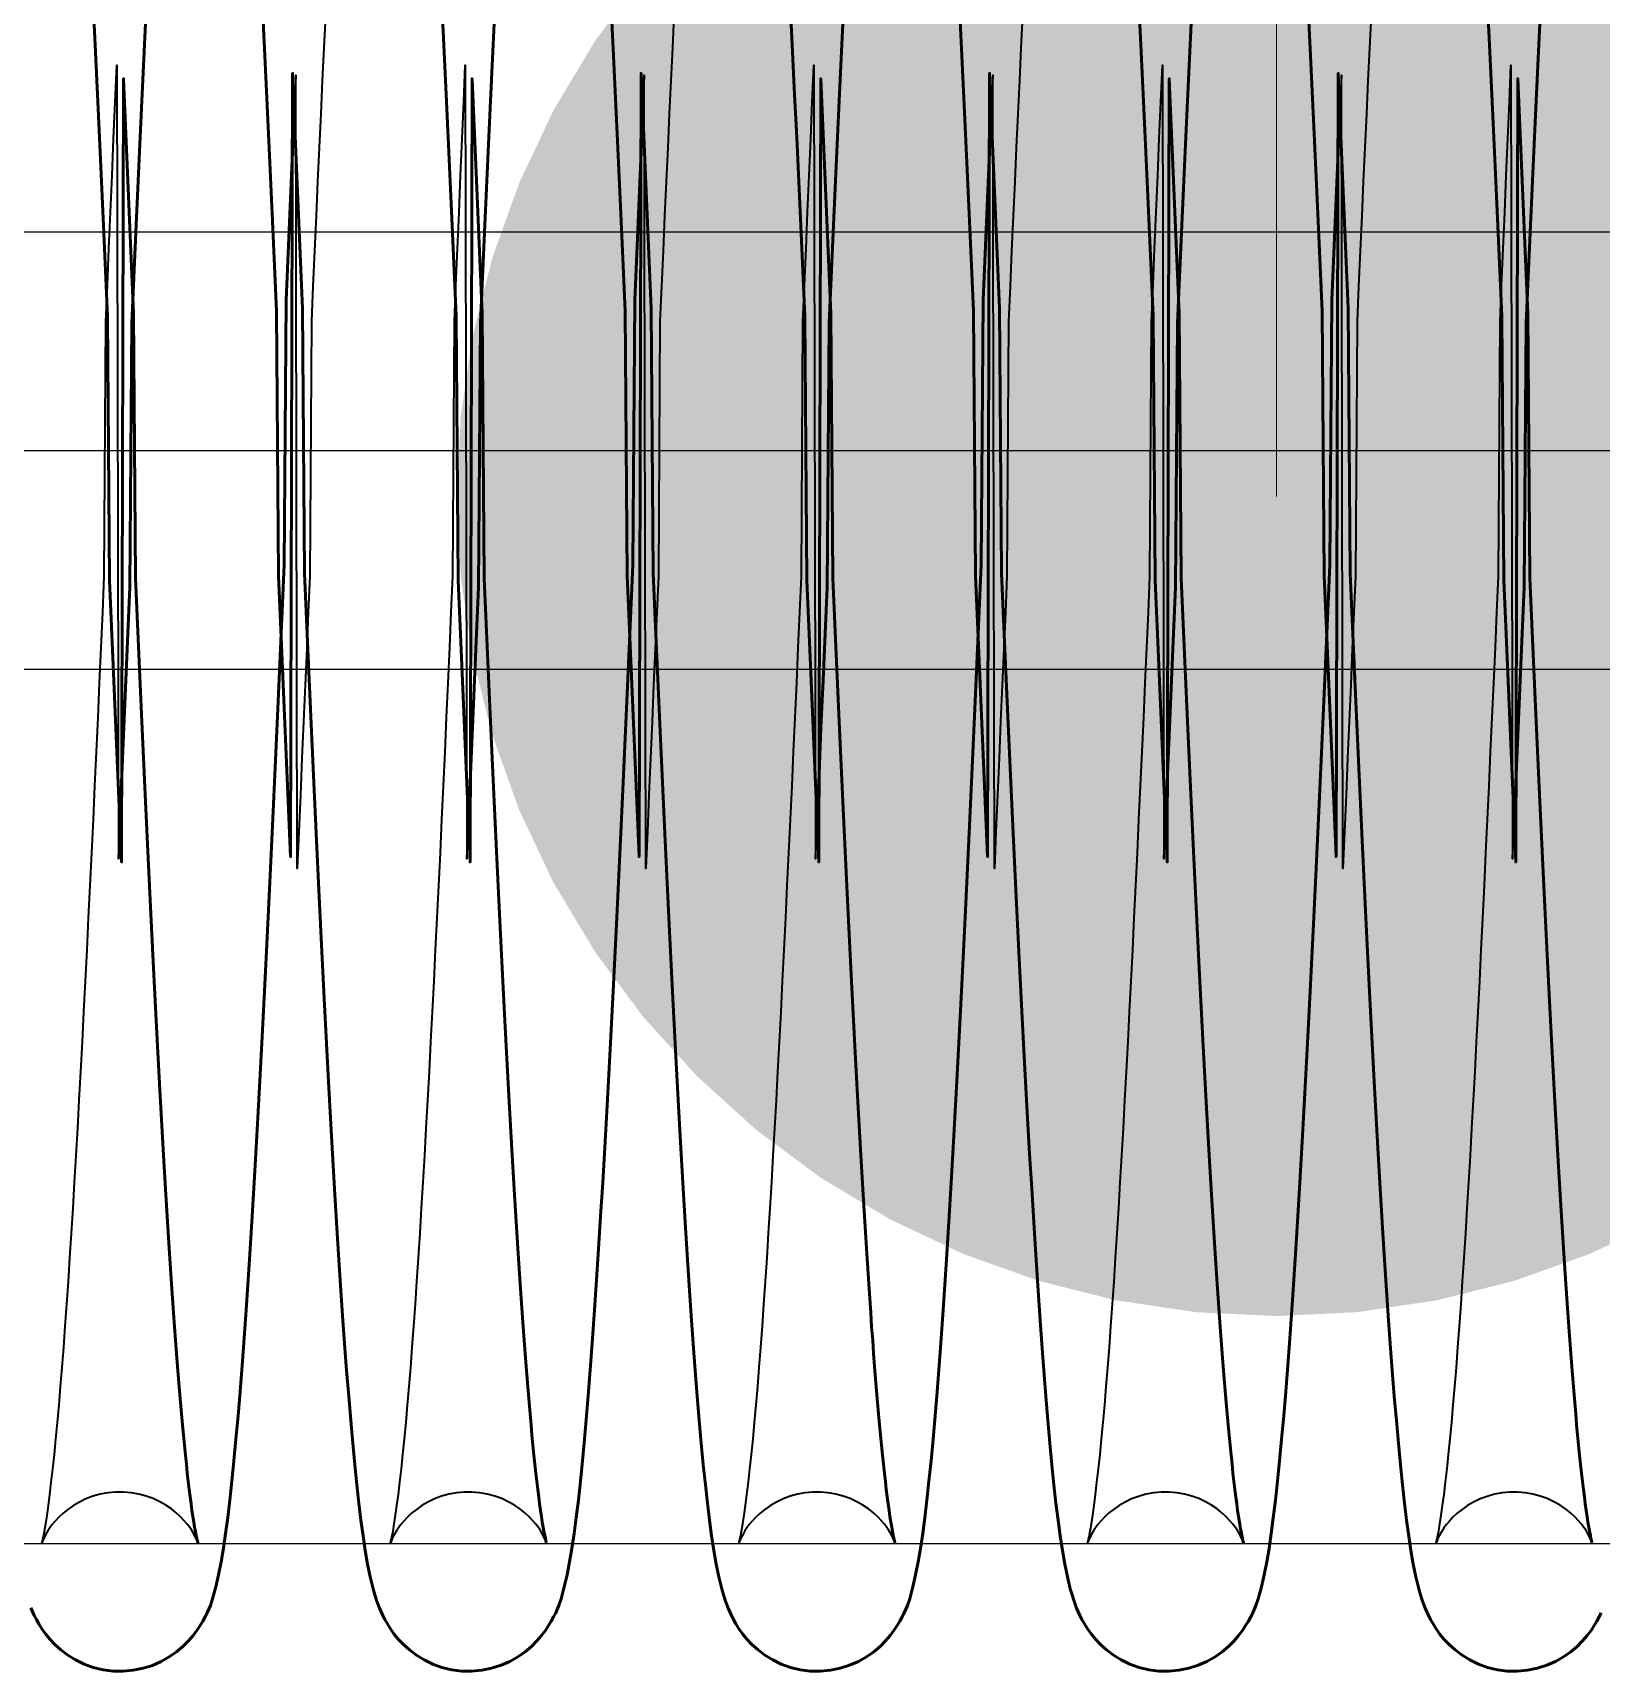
# Model space of a CAD drawing. Header units: millimetres. Extents: x 1448 to 104164, y -19509 to -89.
# Drawn here: x 52155 to 52226.7, y -3869 to -3794.1 of the extents above; entities that cross this region are included whole.
import ezdxf

# ---------------------------------------------------------------- set-up
doc = ezdxf.new("R2010")
doc.units = ezdxf.units.MM
doc.header["$LTSCALE"] = 60
doc.header["$MEASUREMENT"] = 0
doc.linetypes.add('CEN', pattern=[62, 60, -1, 0, -1])
doc.layers.get('0').update_dxf_attribs({"linetype": 'CONTINUOUS'})
doc.layers.add('cen', color=14, linetype='CONTINUOUS')
doc.layers.add('가려진 것(ISO)', color=7, linetype='CONTINUOUS', lineweight=35)
doc.layers.add('가시적인 것(ISO)', color=7, linetype='CONTINUOUS', lineweight=50)
doc.styles.add('0T-OUT', font='H2GTRE.TTF')
doc.dimstyles.new('MAIN', dxfattribs={"dimtxt": 1.5, "dimasz": 0.5, "dimexe": 1, "dimexo": 2, "dimgap": 1, "dimtad": 1, "dimdec": 0, "dimdsep": 46, "dimlunit": 6, "dimtxsty": '0T-OUT', "dimblk": 'DOT', "dimcen": 2.5, "dimdle": 2, "dimclrd": 256, "dimclre": 256, "dimclrt": 3, "dimadec": 0, "dimazin": 0, "dimtfac": 1, "dimtdec": 0, "dimtix": 1, "dimtmove": 2, "dimatfit": 3, "dimldrblk": 'DOT', "dimfxl": 1, "dimtvp": 1, "dimtolj": 1, "dimtzin": 0, "dimlwd": 0, "dimlwe": 0, "dimarcsym": 0})

# ---------------------------------------------------------------- blocks, each defined once
blk = doc.blocks.new('토션스프링 3')
at = {"layer": '가려진 것(ISO)', "flags": 128}
for points in [[(21461831.072, -50952886.197), (21461831, -50952887.677), (21461830.929, -50952889.177), (21461830.857, -50952890.697), (21461830.786, -50952892.235), (21461830.715, -50952893.791), (21461830.643, -50952895.368), (21461830.572, -50952896.964), (21461830.5, -50952898.577), (21461830.429, -50952900.205), (21461830.357, -50952911.846), (21461830.285, -50952913.499), (21461830.214, -50952915.16), (21461830.142, -50952916.829), (21461830.07, -50952918.503), (21461829.999, -50952920.18), (21461829.928, -50952921.859), (21461829.856, -50952923.544), (21461829.785, -50952925.233), (21461829.713, -50952888.925), (21461829.642, -50952890.618)], [(21461847.019, -50952886.197), (21461846.947, -50952887.677), (21461846.876, -50952889.177), (21461846.804, -50952890.697), (21461846.733, -50952892.235), (21461846.662, -50952893.791), (21461846.59, -50952895.368), (21461846.519, -50952896.964), (21461846.447, -50952898.577), (21461846.376, -50952900.205), (21461846.304, -50952911.846), (21461846.232, -50952913.499), (21461846.16, -50952915.16), (21461846.089, -50952916.829), (21461846.017, -50952918.503), (21461845.946, -50952920.18), (21461845.875, -50952921.859), (21461845.803, -50952923.544), (21461845.732, -50952925.233), (21461845.66, -50952888.925), (21461845.588, -50952890.618)], [(21461862.966, -50952886.197), (21461862.894, -50952887.677), (21461862.823, -50952889.177), (21461862.751, -50952890.697), (21461862.68, -50952892.235), (21461862.609, -50952893.791), (21461862.537, -50952895.368), (21461862.466, -50952896.964), (21461862.394, -50952898.577), (21461862.322, -50952900.205), (21461862.251, -50952911.846), (21461862.179, -50952913.499), (21461862.107, -50952915.16), (21461862.036, -50952916.829), (21461861.964, -50952918.503), (21461861.893, -50952920.18), (21461861.821, -50952921.859), (21461861.75, -50952923.543), (21461861.679, -50952925.233), (21461861.607, -50952888.925), (21461861.535, -50952890.618)], [(21461878.913, -50952886.197), (21461878.841, -50952887.677), (21461878.769, -50952889.177), (21461878.698, -50952890.697), (21461878.627, -50952892.234), (21461878.555, -50952893.791), (21461878.484, -50952895.368), (21461878.412, -50952896.964), (21461878.341, -50952898.577), (21461878.269, -50952900.205), (21461878.197, -50952911.846), (21461878.126, -50952913.499), (21461878.054, -50952915.16), (21461877.982, -50952916.829), (21461877.911, -50952918.502), (21461877.84, -50952920.18), (21461877.768, -50952921.859), (21461877.697, -50952923.543), (21461877.625, -50952925.233), (21461877.554, -50952888.925), (21461877.482, -50952890.618)], [(21461825.237, -50952956.08), (21461825.231, -50952956.062), (21461825.211, -50952956.006), (21461825.167, -50952955.903), (21461825.088, -50952955.744), (21461825.031, -50952955.64), (21461824.958, -50952955.52), (21461824.866, -50952955.383), (21461824.753, -50952955.231), (21461824.613, -50952955.064), (21461824.445, -50952954.888), (21461824.25, -50952954.707), (21461824.026, -50952954.528), (21461823.772, -50952954.356), (21461823.492, -50952954.197), (21461823.189, -50952954.057), (21461822.868, -50952953.94), (21461822.532, -50952953.85), (21461822.183, -50952953.789), (21461821.828, -50952953.758), (21461821.472, -50952953.76), (21461821.119, -50952953.793), (21461820.771, -50952953.858), (21461820.435, -50952953.95), (21461820.116, -50952954.069), (21461819.816, -50952954.212), (21461819.539, -50952954.372), (21461819.288, -50952954.546), (21461819.065, -50952954.725), (21461818.873, -50952954.905), (21461818.709, -50952955.08), (21461818.573, -50952955.245), (21461818.461, -50952955.396), (21461818.371, -50952955.531), (21461818.299, -50952955.651), (21461818.243, -50952955.752), (21461818.2, -50952955.838), (21461818.142, -50952955.965), (21461818.113, -50952956.042), (21461818.101, -50952956.076), (21461818.101, -50952956.075), (21461818.109, -50952956.044), (21461818.123, -50952955.986), (21461818.143, -50952955.904), (21461818.166, -50952955.8), (21461818.219, -50952955.537), (21461818.275, -50952955.209), (21461818.335, -50952954.82), (21461818.398, -50952954.371), (21461818.464, -50952953.865), (21461818.531, -50952953.304), (21461818.601, -50952952.691), (21461818.672, -50952952.029), (21461818.743, -50952951.319), (21461818.815, -50952950.565), (21461818.886, -50952949.768), (21461818.957, -50952948.932), (21461819.027, -50952948.053), (21461819.098, -50952947.131), (21461819.169, -50952946.166), (21461819.24, -50952945.161), (21461819.311, -50952944.116), (21461819.382, -50952943.034), (21461819.454, -50952941.915), (21461819.525, -50952940.761), (21461819.596, -50952939.573), (21461819.668, -50952938.353), (21461819.739, -50952937.102), (21461819.81, -50952935.821), (21461819.881, -50952934.507), (21461819.953, -50952933.16), (21461820.024, -50952931.784), (21461820.096, -50952930.379), (21461820.167, -50952928.947), (21461820.239, -50952927.491), (21461820.31, -50952926.011), (21461820.382, -50952924.509), (21461820.453, -50952922.988), (21461820.525, -50952921.449), (21461820.596, -50952919.894), (21461820.667, -50952918.321), (21461820.739, -50952916.728), (21461820.81, -50952915.118), (21461820.882, -50952913.492), (21461820.953, -50952911.852), (21461821.025, -50952900.201), (21461821.097, -50952898.539), (21461821.168, -50952896.87), (21461821.24, -50952895.196), (21461821.311, -50952893.517), (21461821.383, -50952891.836), (21461821.454, -50952890.155), (21461821.525, -50952888.47), (21461821.597, -50952924.781), (21461821.668, -50952923.091)], [(21461841.184, -50952956.08), (21461841.178, -50952956.062), (21461841.157, -50952956.006), (21461841.114, -50952955.903), (21461841.035, -50952955.744), (21461840.978, -50952955.64), (21461840.905, -50952955.52), (21461840.813, -50952955.383), (21461840.699, -50952955.231), (21461840.56, -50952955.064), (21461840.392, -50952954.888), (21461840.197, -50952954.707), (21461839.972, -50952954.528), (21461839.718, -50952954.356), (21461839.438, -50952954.197), (21461839.136, -50952954.057), (21461838.815, -50952953.939), (21461838.478, -50952953.85), (21461838.13, -50952953.789), (21461837.775, -50952953.758), (21461837.419, -50952953.76), (21461837.065, -50952953.793), (21461836.718, -50952953.858), (21461836.382, -50952953.95), (21461836.063, -50952954.069), (21461835.763, -50952954.212), (21461835.486, -50952954.372), (21461835.235, -50952954.546), (21461835.012, -50952954.725), (21461834.82, -50952954.905), (21461834.656, -50952955.081), (21461834.52, -50952955.245), (21461834.408, -50952955.396), (21461834.318, -50952955.531), (21461834.246, -50952955.651), (21461834.19, -50952955.752), (21461834.147, -50952955.838), (21461834.089, -50952955.965), (21461834.059, -50952956.042), (21461834.047, -50952956.076), (21461834.048, -50952956.075), (21461834.056, -50952956.044), (21461834.07, -50952955.986), (21461834.09, -50952955.904), (21461834.113, -50952955.8), (21461834.166, -50952955.537), (21461834.222, -50952955.209), (21461834.282, -50952954.819), (21461834.345, -50952954.37), (21461834.411, -50952953.864), (21461834.478, -50952953.304), (21461834.548, -50952952.691), (21461834.618, -50952952.029), (21461834.69, -50952951.319), (21461834.761, -50952950.565), (21461834.833, -50952949.768), (21461834.903, -50952948.932), (21461834.974, -50952948.053), (21461835.044, -50952947.131), (21461835.115, -50952946.167), (21461835.186, -50952945.161), (21461835.258, -50952944.117), (21461835.329, -50952943.034), (21461835.4, -50952941.915), (21461835.472, -50952940.761), (21461835.543, -50952939.573), (21461835.614, -50952938.353), (21461835.686, -50952937.102), (21461835.757, -50952935.821), (21461835.828, -50952934.507), (21461835.899, -50952933.16), (21461835.971, -50952931.784), (21461836.042, -50952930.379), (21461836.114, -50952928.947), (21461836.186, -50952927.491), (21461836.257, -50952926.011), (21461836.329, -50952924.51), (21461836.4, -50952922.988), (21461836.472, -50952921.449), (21461836.543, -50952919.894), (21461836.614, -50952918.321), (21461836.685, -50952916.728), (21461836.757, -50952915.118), (21461836.829, -50952913.492), (21461836.9, -50952911.852), (21461836.972, -50952900.201), (21461837.044, -50952898.539), (21461837.115, -50952896.87), (21461837.187, -50952895.196), (21461837.258, -50952893.517), (21461837.33, -50952891.836), (21461837.401, -50952890.155), (21461837.472, -50952888.47), (21461837.543, -50952924.781), (21461837.615, -50952923.091)], [(21461857.131, -50952956.08), (21461857.125, -50952956.062), (21461857.104, -50952956.006), (21461857.061, -50952955.903), (21461856.982, -50952955.744), (21461856.925, -50952955.64), (21461856.852, -50952955.52), (21461856.76, -50952955.383), (21461856.646, -50952955.231), (21461856.506, -50952955.064), (21461856.339, -50952954.888), (21461856.143, -50952954.707), (21461855.919, -50952954.528), (21461855.665, -50952954.356), (21461855.385, -50952954.197), (21461855.083, -50952954.057), (21461854.762, -50952953.939), (21461854.425, -50952953.85), (21461854.077, -50952953.789), (21461853.722, -50952953.758), (21461853.365, -50952953.76), (21461853.012, -50952953.793), (21461852.665, -50952953.858), (21461852.329, -50952953.95), (21461852.009, -50952954.069), (21461851.71, -50952954.212), (21461851.433, -50952954.372), (21461851.182, -50952954.546), (21461850.959, -50952954.725), (21461850.767, -50952954.905), (21461850.603, -50952955.081), (21461850.466, -50952955.245), (21461850.355, -50952955.396), (21461850.265, -50952955.531), (21461850.193, -50952955.651), (21461850.137, -50952955.752), (21461850.094, -50952955.838), (21461850.036, -50952955.965), (21461850.006, -50952956.042), (21461849.994, -50952956.076), (21461849.994, -50952956.075), (21461850.003, -50952956.044), (21461850.017, -50952955.986), (21461850.037, -50952955.904), (21461850.06, -50952955.8), (21461850.112, -50952955.537), (21461850.169, -50952955.209), (21461850.229, -50952954.819), (21461850.292, -50952954.37), (21461850.358, -50952953.864), (21461850.425, -50952953.304), (21461850.495, -50952952.691), (21461850.565, -50952952.029), (21461850.637, -50952951.32), (21461850.708, -50952950.565), (21461850.78, -50952949.769), (21461850.85, -50952948.932), (21461850.921, -50952948.053), (21461850.991, -50952947.131), (21461851.062, -50952946.167), (21461851.133, -50952945.162), (21461851.205, -50952944.117), (21461851.276, -50952943.034), (21461851.347, -50952941.915), (21461851.419, -50952940.761), (21461851.49, -50952939.573), (21461851.561, -50952938.353), (21461851.633, -50952937.102), (21461851.704, -50952935.821), (21461851.775, -50952934.507), (21461851.846, -50952933.161), (21461851.918, -50952931.784), (21461851.989, -50952930.379), (21461852.061, -50952928.948), (21461852.132, -50952927.491), (21461852.204, -50952926.011), (21461852.276, -50952924.51), (21461852.347, -50952922.988), (21461852.419, -50952921.449), (21461852.49, -50952919.894), (21461852.561, -50952918.321), (21461852.632, -50952916.728), (21461852.704, -50952915.118), (21461852.775, -50952913.492), (21461852.847, -50952911.852), (21461852.919, -50952900.201), (21461852.99, -50952898.54), (21461853.062, -50952896.871), (21461853.134, -50952895.196), (21461853.205, -50952893.517), (21461853.276, -50952891.836), (21461853.348, -50952890.154), (21461853.419, -50952888.47), (21461853.49, -50952924.781), (21461853.562, -50952923.091)], [(21461873.077, -50952956.08), (21461873.072, -50952956.062), (21461873.051, -50952956.006), (21461873.007, -50952955.903), (21461872.929, -50952955.744), (21461872.872, -50952955.64), (21461872.799, -50952955.52), (21461872.707, -50952955.383), (21461872.593, -50952955.231), (21461872.453, -50952955.064), (21461872.286, -50952954.888), (21461872.09, -50952954.707), (21461871.866, -50952954.528), (21461871.612, -50952954.356), (21461871.332, -50952954.197), (21461871.03, -50952954.057), (21461870.709, -50952953.939), (21461870.372, -50952953.85), (21461870.024, -50952953.789), (21461869.668, -50952953.758), (21461869.312, -50952953.76), (21461868.959, -50952953.793), (21461868.612, -50952953.858), (21461868.276, -50952953.951), (21461867.956, -50952954.069), (21461867.657, -50952954.212), (21461867.38, -50952954.372), (21461867.128, -50952954.546), (21461866.906, -50952954.725), (21461866.713, -50952954.905), (21461866.55, -50952955.081), (21461866.413, -50952955.245), (21461866.302, -50952955.396), (21461866.211, -50952955.531), (21461866.14, -50952955.651), (21461866.084, -50952955.752), (21461866.041, -50952955.838), (21461865.983, -50952955.965), (21461865.953, -50952956.042), (21461865.941, -50952956.076), (21461865.941, -50952956.075), (21461865.949, -50952956.044), (21461865.964, -50952955.986), (21461865.983, -50952955.904), (21461866.007, -50952955.8), (21461866.059, -50952955.537), (21461866.116, -50952955.208), (21461866.176, -50952954.819), (21461866.239, -50952954.37), (21461866.305, -50952953.864), (21461866.372, -50952953.304), (21461866.442, -50952952.691), (21461866.512, -50952952.029), (21461866.583, -50952951.32), (21461866.655, -50952950.565), (21461866.726, -50952949.769), (21461866.797, -50952948.932), (21461866.868, -50952948.053), (21461866.938, -50952947.131), (21461867.009, -50952946.167), (21461867.08, -50952945.162), (21461867.151, -50952944.117), (21461867.223, -50952943.035), (21461867.294, -50952941.915), (21461867.365, -50952940.761), (21461867.437, -50952939.573), (21461867.508, -50952938.353), (21461867.579, -50952937.102), (21461867.65, -50952935.821), (21461867.722, -50952934.507), (21461867.793, -50952933.161), (21461867.864, -50952931.784), (21461867.936, -50952930.38), (21461868.008, -50952928.948), (21461868.079, -50952927.491), (21461868.151, -50952926.011), (21461868.222, -50952924.51), (21461868.294, -50952922.988), (21461868.365, -50952921.449), (21461868.437, -50952919.893), (21461868.508, -50952918.32), (21461868.579, -50952916.728), (21461868.651, -50952915.118), (21461868.722, -50952913.492), (21461868.794, -50952911.853), (21461868.866, -50952900.201), (21461868.937, -50952898.54), (21461869.009, -50952896.871), (21461869.08, -50952895.196), (21461869.152, -50952893.516), (21461869.223, -50952891.835), (21461869.295, -50952890.154), (21461869.366, -50952888.469), (21461869.437, -50952924.781), (21461869.509, -50952923.091)], [(21461889.024, -50952956.08), (21461889.018, -50952956.062), (21461888.998, -50952956.006), (21461888.954, -50952955.903), (21461888.876, -50952955.744), (21461888.819, -50952955.64), (21461888.746, -50952955.52), (21461888.654, -50952955.383), (21461888.54, -50952955.231), (21461888.4, -50952955.064), (21461888.233, -50952954.888), (21461888.037, -50952954.707), (21461887.813, -50952954.528), (21461887.559, -50952954.356), (21461887.279, -50952954.197), (21461886.976, -50952954.057), (21461886.656, -50952953.939), (21461886.319, -50952953.85), (21461885.97, -50952953.789), (21461885.615, -50952953.758), (21461885.259, -50952953.76), (21461884.906, -50952953.793), (21461884.558, -50952953.858), (21461884.222, -50952953.951), (21461883.903, -50952954.069), (21461883.604, -50952954.212), (21461883.327, -50952954.373), (21461883.075, -50952954.546), (21461882.853, -50952954.725), (21461882.66, -50952954.905), (21461882.496, -50952955.081), (21461882.36, -50952955.245), (21461882.248, -50952955.396), (21461882.158, -50952955.531), (21461882.087, -50952955.651), (21461882.031, -50952955.753), (21461881.987, -50952955.838), (21461881.93, -50952955.965), (21461881.9, -50952956.042), (21461881.888, -50952956.076), (21461881.888, -50952956.075), (21461881.896, -50952956.044), (21461881.911, -50952955.986), (21461881.93, -50952955.904), (21461881.954, -50952955.8), (21461882.006, -50952955.536), (21461882.063, -50952955.208), (21461882.123, -50952954.818), (21461882.186, -50952954.369), (21461882.252, -50952953.864), (21461882.319, -50952953.303), (21461882.389, -50952952.691), (21461882.459, -50952952.029), (21461882.53, -50952951.32), (21461882.602, -50952950.566), (21461882.673, -50952949.769), (21461882.744, -50952948.932), (21461882.814, -50952948.053), (21461882.885, -50952947.131), (21461882.956, -50952946.167), (21461883.027, -50952945.162), (21461883.098, -50952944.118), (21461883.169, -50952943.035), (21461883.241, -50952941.916), (21461883.312, -50952940.761), (21461883.384, -50952939.573), (21461883.455, -50952938.353), (21461883.526, -50952937.102), (21461883.597, -50952935.821), (21461883.669, -50952934.507), (21461883.74, -50952933.161), (21461883.811, -50952931.785), (21461883.883, -50952930.38), (21461883.954, -50952928.948), (21461884.026, -50952927.492), (21461884.098, -50952926.011), (21461884.169, -50952924.51), (21461884.241, -50952922.988), (21461884.312, -50952921.449), (21461884.383, -50952919.893), (21461884.455, -50952918.32), (21461884.526, -50952916.728), (21461884.598, -50952915.118), (21461884.669, -50952913.492), (21461884.741, -50952911.853), (21461884.812, -50952900.201), (21461884.884, -50952898.54), (21461884.956, -50952896.871), (21461885.027, -50952895.196), (21461885.099, -50952893.516), (21461885.17, -50952891.835), (21461885.241, -50952890.154), (21461885.313, -50952888.469), (21461885.384, -50952924.781), (21461885.456, -50952923.091)]]:
    blk.add_lwpolyline(points, dxfattribs=at)
at = {"layer": '가시적인 것(ISO)', "flags": 128}
for points in [[(21461820.463, -50952885.971), (21461820.555, -50952887.873), (21461820.646, -50952889.814), (21461820.738, -50952891.789), (21461820.83, -50952893.794), (21461820.922, -50952895.827), (21461821.013, -50952897.882), (21461821.105, -50952899.957), (21461821.196, -50952912.049), (21461821.287, -50952914.162), (21461821.379, -50952916.294), (21461821.471, -50952918.441), (21461821.563, -50952920.599), (21461821.654, -50952922.763), (21461821.746, -50952924.93), (21461821.838, -50952889.096), (21461821.929, -50952891.255), (21461822.02, -50952893.405), (21461822.112, -50952895.552), (21461822.203, -50952897.692), (21461822.295, -50952899.822), (21461822.387, -50952911.938), (21461822.479, -50952914.036), (21461822.57, -50952916.111), (21461822.662, -50952918.159), (21461822.753, -50952920.177), (21461822.844, -50952922.161), (21461822.936, -50952924.116), (21461823.027, -50952926.04), (21461823.119, -50952927.929), (21461823.211, -50952929.78), (21461823.302, -50952931.59), (21461823.394, -50952933.353), (21461823.485, -50952935.068), (21461823.577, -50952936.73), (21461823.622, -50952937.54), (21461823.668, -50952938.337), (21461823.759, -50952939.893), (21461823.85, -50952941.395), (21461823.942, -50952942.841), (21461824.033, -50952944.228), (21461824.124, -50952945.553), (21461824.17, -50952946.191), (21461824.215, -50952946.812), (21461824.26, -50952947.416), (21461824.306, -50952948.003), (21461824.351, -50952948.572), (21461824.396, -50952949.123), (21461824.441, -50952949.657), (21461824.486, -50952950.174), (21461824.531, -50952950.673), (21461824.576, -50952951.155), (21461824.62, -50952951.617), (21461824.665, -50952952.061), (21461824.709, -50952952.485), (21461824.753, -50952952.89), (21461824.797, -50952953.274), (21461824.84, -50952953.638), (21461824.883, -50952953.98), (21461824.925, -50952954.301), (21461824.966, -50952954.6), (21461825.008, -50952954.877), (21461825.048, -50952955.131), (21461825.087, -50952955.36), (21461825.123, -50952955.561), (21461825.156, -50952955.733), (21461825.186, -50952955.875), (21461825.212, -50952955.984), (21461825.23, -50952956.054), (21461825.237, -50952956.08)], [(21461821.668, -50952923.091), (21461821.76, -50952920.927), (21461821.852, -50952918.767), (21461821.944, -50952916.617), (21461822.035, -50952914.48), (21461822.127, -50952912.36), (21461822.218, -50952900.262), (21461822.31, -50952898.188), (21461822.401, -50952896.132), (21461822.493, -50952894.099), (21461822.584, -50952892.09), (21461822.676, -50952890.11), (21461822.768, -50952888.163), (21461822.86, -50952886.253)], [(21461836.41, -50952885.971), (21461836.502, -50952887.873), (21461836.593, -50952889.814), (21461836.685, -50952891.789), (21461836.777, -50952893.794), (21461836.869, -50952895.827), (21461836.96, -50952897.882), (21461837.052, -50952899.957), (21461837.143, -50952912.049), (21461837.234, -50952914.162), (21461837.326, -50952916.294), (21461837.418, -50952918.441), (21461837.509, -50952920.599), (21461837.601, -50952922.763), (21461837.693, -50952924.93), (21461837.785, -50952889.096), (21461837.876, -50952891.255), (21461837.967, -50952893.405), (21461838.059, -50952895.552), (21461838.15, -50952897.692), (21461838.242, -50952899.822), (21461838.334, -50952911.938), (21461838.425, -50952914.036), (21461838.517, -50952916.111), (21461838.609, -50952918.159), (21461838.7, -50952920.177), (21461838.791, -50952922.161), (21461838.883, -50952924.116), (21461838.974, -50952926.04), (21461839.066, -50952927.929), (21461839.158, -50952929.78), (21461839.249, -50952931.59), (21461839.341, -50952933.353), (21461839.432, -50952935.068), (21461839.524, -50952936.73), (21461839.569, -50952937.54), (21461839.615, -50952938.337), (21461839.706, -50952939.893), (21461839.797, -50952941.395), (21461839.889, -50952942.841), (21461839.98, -50952944.228), (21461840.071, -50952945.553), (21461840.116, -50952946.191), (21461840.162, -50952946.812), (21461840.207, -50952947.416), (21461840.252, -50952948.003), (21461840.297, -50952948.572), (21461840.342, -50952949.123), (21461840.388, -50952949.657), (21461840.433, -50952950.174), (21461840.478, -50952950.673), (21461840.522, -50952951.155), (21461840.567, -50952951.617), (21461840.612, -50952952.061), (21461840.656, -50952952.485), (21461840.7, -50952952.89), (21461840.743, -50952953.274), (21461840.787, -50952953.638), (21461840.829, -50952953.98), (21461840.872, -50952954.301), (21461840.913, -50952954.6), (21461840.955, -50952954.877), (21461840.995, -50952955.131), (21461841.033, -50952955.36), (21461841.07, -50952955.561), (21461841.103, -50952955.733), (21461841.133, -50952955.875), (21461841.158, -50952955.984), (21461841.177, -50952956.054), (21461841.184, -50952956.08)], [(21461837.615, -50952923.091), (21461837.707, -50952920.927), (21461837.799, -50952918.768), (21461837.89, -50952916.617), (21461837.982, -50952914.48), (21461838.074, -50952912.36), (21461838.165, -50952900.262), (21461838.256, -50952898.187), (21461838.348, -50952896.132), (21461838.439, -50952894.098), (21461838.531, -50952892.09), (21461838.623, -50952890.11), (21461838.715, -50952888.163), (21461838.807, -50952886.253)], [(21461852.357, -50952885.971), (21461852.448, -50952887.873), (21461852.54, -50952889.813), (21461852.632, -50952891.788), (21461852.724, -50952893.794), (21461852.815, -50952895.827), (21461852.907, -50952897.882), (21461852.999, -50952899.957), (21461853.09, -50952912.049), (21461853.181, -50952914.161), (21461853.273, -50952916.294), (21461853.364, -50952918.441), (21461853.456, -50952920.599), (21461853.548, -50952922.763), (21461853.64, -50952924.93), (21461853.731, -50952889.096), (21461853.823, -50952891.255), (21461853.914, -50952893.406), (21461854.005, -50952895.552), (21461854.097, -50952897.692), (21461854.189, -50952899.822), (21461854.28, -50952911.938), (21461854.372, -50952914.036), (21461854.464, -50952916.111), (21461854.556, -50952918.159), (21461854.647, -50952920.177), (21461854.738, -50952922.161), (21461854.83, -50952924.116), (21461854.921, -50952926.04), (21461855.013, -50952927.929), (21461855.104, -50952929.78), (21461855.196, -50952931.589), (21461855.288, -50952933.353), (21461855.379, -50952935.068), (21461855.47, -50952936.73), (21461855.516, -50952937.54), (21461855.562, -50952938.337), (21461855.653, -50952939.893), (21461855.744, -50952941.395), (21461855.835, -50952942.841), (21461855.927, -50952944.228), (21461856.018, -50952945.553), (21461856.063, -50952946.191), (21461856.109, -50952946.812), (21461856.154, -50952947.416), (21461856.199, -50952948.003), (21461856.244, -50952948.572), (21461856.289, -50952949.123), (21461856.334, -50952949.657), (21461856.379, -50952950.174), (21461856.424, -50952950.673), (21461856.469, -50952951.155), (21461856.514, -50952951.617), (21461856.559, -50952952.061), (21461856.603, -50952952.485), (21461856.647, -50952952.89), (21461856.69, -50952953.274), (21461856.733, -50952953.638), (21461856.776, -50952953.98), (21461856.818, -50952954.301), (21461856.86, -50952954.6), (21461856.901, -50952954.877), (21461856.942, -50952955.131), (21461856.98, -50952955.36), (21461857.017, -50952955.561), (21461857.05, -50952955.733), (21461857.08, -50952955.875), (21461857.105, -50952955.984), (21461857.124, -50952956.054), (21461857.131, -50952956.08)], [(21461853.562, -50952923.091), (21461853.654, -50952920.927), (21461853.745, -50952918.768), (21461853.837, -50952916.617), (21461853.929, -50952914.48), (21461854.021, -50952912.36), (21461854.112, -50952900.261), (21461854.203, -50952898.187), (21461854.295, -50952896.132), (21461854.386, -50952894.098), (21461854.478, -50952892.09), (21461854.57, -50952890.11), (21461854.662, -50952888.163), (21461854.753, -50952886.253)], [(21461868.304, -50952885.971), (21461868.395, -50952887.873), (21461868.487, -50952889.813), (21461868.579, -50952891.788), (21461868.671, -50952893.794), (21461868.762, -50952895.827), (21461868.854, -50952897.882), (21461868.945, -50952899.957), (21461869.037, -50952912.049), (21461869.128, -50952914.161), (21461869.22, -50952916.293), (21461869.311, -50952918.44), (21461869.403, -50952920.598), (21461869.495, -50952922.763), (21461869.587, -50952924.93), (21461869.678, -50952889.096), (21461869.77, -50952891.255), (21461869.861, -50952893.406), (21461869.952, -50952895.552), (21461870.044, -50952897.692), (21461870.136, -50952899.822), (21461870.227, -50952911.938), (21461870.319, -50952914.035), (21461870.411, -50952916.111), (21461870.502, -50952918.159), (21461870.594, -50952920.177), (21461870.685, -50952922.161), (21461870.776, -50952924.116), (21461870.868, -50952926.04), (21461870.96, -50952927.929), (21461871.051, -50952929.78), (21461871.143, -50952931.589), (21461871.235, -50952933.353), (21461871.326, -50952935.068), (21461871.417, -50952936.73), (21461871.463, -50952937.54), (21461871.508, -50952938.337), (21461871.6, -50952939.893), (21461871.691, -50952941.395), (21461871.782, -50952942.841), (21461871.873, -50952944.228), (21461871.965, -50952945.552), (21461872.01, -50952946.191), (21461872.056, -50952946.812), (21461872.101, -50952947.416), (21461872.146, -50952948.003), (21461872.191, -50952948.572), (21461872.236, -50952949.123), (21461872.281, -50952949.657), (21461872.326, -50952950.174), (21461872.371, -50952950.673), (21461872.416, -50952951.155), (21461872.461, -50952951.617), (21461872.505, -50952952.061), (21461872.55, -50952952.485), (21461872.594, -50952952.89), (21461872.637, -50952953.274), (21461872.68, -50952953.638), (21461872.723, -50952953.98), (21461872.765, -50952954.301), (21461872.807, -50952954.6), (21461872.848, -50952954.877), (21461872.888, -50952955.131), (21461872.927, -50952955.36), (21461872.963, -50952955.561), (21461872.997, -50952955.733), (21461873.027, -50952955.875), (21461873.052, -50952955.984), (21461873.07, -50952956.054), (21461873.077, -50952956.08)], [(21461869.509, -50952923.091), (21461869.6, -50952920.927), (21461869.692, -50952918.768), (21461869.784, -50952916.617), (21461869.876, -50952914.48), (21461869.967, -50952912.36), (21461870.059, -50952900.261), (21461870.15, -50952898.187), (21461870.241, -50952896.132), (21461870.333, -50952894.098), (21461870.425, -50952892.09), (21461870.517, -50952890.11), (21461870.608, -50952888.163), (21461870.7, -50952886.253)], [(21461884.25, -50952885.971), (21461884.342, -50952887.873), (21461884.434, -50952889.813), (21461884.526, -50952891.788), (21461884.617, -50952893.794), (21461884.709, -50952895.826), (21461884.801, -50952897.882), (21461884.892, -50952899.957), (21461884.983, -50952912.049), (21461885.075, -50952914.161), (21461885.166, -50952916.293), (21461885.258, -50952918.44), (21461885.35, -50952920.598), (21461885.442, -50952922.763), (21461885.533, -50952924.93), (21461885.625, -50952889.095), (21461885.716, -50952891.255), (21461885.808, -50952893.406), (21461885.899, -50952895.552), (21461885.991, -50952897.692), (21461886.082, -50952899.822), (21461886.174, -50952911.938), (21461886.266, -50952914.035), (21461886.358, -50952916.11), (21461886.449, -50952918.159), (21461886.541, -50952920.177), (21461886.632, -50952922.161), (21461886.723, -50952924.116), (21461886.815, -50952926.04), (21461886.906, -50952927.929), (21461886.998, -50952929.78), (21461887.09, -50952931.589), (21461887.181, -50952933.353), (21461887.273, -50952935.068), (21461887.364, -50952936.73), (21461887.41, -50952937.54), (21461887.455, -50952938.337), (21461887.546, -50952939.893), (21461887.638, -50952941.395), (21461887.729, -50952942.841), (21461887.82, -50952944.228), (21461887.911, -50952945.552), (21461887.957, -50952946.19), (21461888.002, -50952946.812), (21461888.048, -50952947.416), (21461888.093, -50952948.003), (21461888.138, -50952948.572), (21461888.183, -50952949.123), (21461888.228, -50952949.657), (21461888.273, -50952950.174), (21461888.318, -50952950.673), (21461888.363, -50952951.155), (21461888.408, -50952951.617), (21461888.452, -50952952.061), (21461888.496, -50952952.485), (21461888.54, -50952952.89), (21461888.584, -50952953.274), (21461888.627, -50952953.638), (21461888.67, -50952953.98), (21461888.712, -50952954.301), (21461888.754, -50952954.6), (21461888.795, -50952954.877), (21461888.835, -50952955.131), (21461888.874, -50952955.36), (21461888.91, -50952955.561), (21461888.944, -50952955.733), (21461888.973, -50952955.875), (21461888.999, -50952955.984), (21461889.017, -50952956.054), (21461889.024, -50952956.08)], [(21461885.456, -50952923.091), (21461885.547, -50952920.927), (21461885.639, -50952918.768), (21461885.731, -50952916.617), (21461885.823, -50952914.48), (21461885.914, -50952912.36), (21461886.006, -50952900.261), (21461886.097, -50952898.186), (21461886.188, -50952896.132), (21461886.28, -50952894.098), (21461886.372, -50952892.09), (21461886.463, -50952890.11), (21461886.555, -50952888.163), (21461886.647, -50952886.253)], [(21461829.642, -50952890.618), (21461829.55, -50952892.783), (21461829.458, -50952894.941), (21461829.366, -50952897.09), (21461829.275, -50952899.224), (21461829.183, -50952911.34), (21461829.092, -50952913.433), (21461829.001, -50952915.51), (21461828.909, -50952917.568), (21461828.818, -50952919.603), (21461828.726, -50952921.613), (21461828.634, -50952923.592), (21461828.542, -50952925.537), (21461828.451, -50952927.445), (21461828.359, -50952929.312), (21461828.268, -50952931.134), (21461828.177, -50952932.914), (21461828.085, -50952934.654), (21461827.993, -50952936.348), (21461827.901, -50952937.995), (21461827.809, -50952939.592), (21461827.717, -50952941.135), (21461827.625, -50952942.622), (21461827.534, -50952944.05), (21461827.442, -50952945.416), (21461827.35, -50952946.721), (21461827.258, -50952947.967), (21461827.166, -50952949.151), (21461827.073, -50952950.275), (21461826.98, -50952951.335), (21461826.886, -50952952.331), (21461826.792, -50952953.262), (21461826.696, -50952954.128), (21461826.6, -50952954.926), (21461826.503, -50952955.657), (21461826.404, -50952956.329), (21461826.298, -50952956.952), (21461826.182, -50952957.536), (21461826.052, -50952958.092), (21461825.909, -50952958.647), (21461825.806, -50952958.95), (21461825.661, -50952959.283), (21461825.568, -50952959.464), (21461825.46, -50952959.657), (21461825.335, -50952959.864), (21461825.189, -50952960.085), (21461825.014, -50952960.32), (21461824.804, -50952960.566), (21461824.555, -50952960.815), (21461824.262, -50952961.062), (21461823.928, -50952961.296), (21461823.558, -50952961.506), (21461823.156, -50952961.683), (21461822.726, -50952961.819), (21461822.276, -50952961.91), (21461821.816, -50952961.952), (21461821.354, -50952961.942), (21461820.896, -50952961.882), (21461820.452, -50952961.775), (21461820.032, -50952961.624), (21461819.64, -50952961.434), (21461819.282, -50952961.215), (21461818.965, -50952960.976), (21461818.69, -50952960.728), (21461818.455, -50952960.478), (21461818.257, -50952960.235), (21461818.093, -50952960.005), (21461817.958, -50952959.789), (21461817.845, -50952959.588), (21461817.75, -50952959.4), (21461817.599, -50952959.058)], [(21461845.588, -50952890.618), (21461845.497, -50952892.783), (21461845.405, -50952894.942), (21461845.313, -50952897.09), (21461845.222, -50952899.224), (21461845.13, -50952911.34), (21461845.039, -50952913.433), (21461844.948, -50952915.51), (21461844.856, -50952917.568), (21461844.764, -50952919.604), (21461844.673, -50952921.613), (21461844.581, -50952923.592), (21461844.489, -50952925.538), (21461844.398, -50952927.446), (21461844.306, -50952929.312), (21461844.215, -50952931.134), (21461844.123, -50952932.915), (21461844.032, -50952934.654), (21461843.94, -50952936.349), (21461843.848, -50952937.996), (21461843.756, -50952939.593), (21461843.664, -50952941.136), (21461843.572, -50952942.623), (21461843.48, -50952944.051), (21461843.389, -50952945.416), (21461843.297, -50952946.722), (21461843.205, -50952947.967), (21461843.113, -50952949.152), (21461843.02, -50952950.275), (21461842.927, -50952951.335), (21461842.833, -50952952.332), (21461842.738, -50952953.263), (21461842.643, -50952954.128), (21461842.547, -50952954.926), (21461842.45, -50952955.658), (21461842.351, -50952956.33), (21461842.245, -50952956.953), (21461842.128, -50952957.537), (21461841.999, -50952958.092), (21461841.856, -50952958.647), (21461841.752, -50952958.949), (21461841.606, -50952959.283), (21461841.514, -50952959.464), (21461841.406, -50952959.657), (21461841.281, -50952959.864), (21461841.135, -50952960.085), (21461840.96, -50952960.321), (21461840.75, -50952960.566), (21461840.502, -50952960.815), (21461840.212, -50952961.062), (21461839.881, -50952961.294), (21461839.51, -50952961.503), (21461839.107, -50952961.681), (21461838.677, -50952961.818), (21461838.229, -50952961.909), (21461837.768, -50952961.951), (21461837.305, -50952961.943), (21461836.848, -50952961.884), (21461836.405, -50952961.776), (21461835.982, -50952961.625), (21461835.59, -50952961.437), (21461835.234, -50952961.218), (21461834.916, -50952960.979), (21461834.638, -50952960.73), (21461834.404, -50952960.481), (21461834.206, -50952960.239), (21461834.042, -50952960.007), (21461833.906, -50952959.791), (21461833.793, -50952959.59), (21461833.697, -50952959.402), (21461833.547, -50952959.06), (21461833.43, -50952958.751), (21461833.336, -50952958.462), (21461833.257, -50952958.185), (21461833.123, -50952957.634), (21461833.003, -50952957.053), (21461832.894, -50952956.432), (21461832.792, -50952955.765), (21461832.696, -50952955.045), (21461832.602, -50952954.265), (21461832.508, -50952953.419), (21461832.414, -50952952.504), (21461832.321, -50952951.524), (21461832.228, -50952950.478), (21461832.135, -50952949.37), (21461832.043, -50952948.198), (21461831.951, -50952946.966), (21461831.859, -50952945.67), (21461831.767, -50952944.31), (21461831.675, -50952942.889), (21461831.583, -50952941.409), (21461831.491, -50952939.875), (21461831.399, -50952938.287), (21461831.307, -50952936.65), (21461831.215, -50952934.966), (21461831.123, -50952933.237), (21461831.032, -50952931.466), (21461830.941, -50952929.648), (21461830.849, -50952927.786), (21461830.757, -50952925.883), (21461830.666, -50952923.943), (21461830.574, -50952921.969), (21461830.482, -50952919.966), (21461830.39, -50952917.937), (21461830.299, -50952915.885), (21461830.208, -50952913.815), (21461830.116, -50952911.722), (21461830.025, -50952899.607), (21461829.933, -50952897.473), (21461829.841, -50952895.325), (21461829.75, -50952893.168), (21461829.658, -50952891.005), (21461829.566, -50952888.841), (21461829.475, -50952924.679), (21461829.384, -50952922.523), (21461829.292, -50952920.372), (21461829.201, -50952918.222), (21461829.109, -50952916.08), (21461829.017, -50952913.949), (21461828.926, -50952911.832), (21461828.834, -50952899.735), (21461828.742, -50952897.661), (21461828.651, -50952895.615), (21461828.56, -50952893.6), (21461828.468, -50952891.615), (21461828.377, -50952889.657), (21461828.285, -50952887.73), (21461828.194, -50952885.839)], [(21461861.535, -50952890.618), (21461861.444, -50952892.783), (21461861.352, -50952894.942), (21461861.26, -50952897.09), (21461861.169, -50952899.224), (21461861.077, -50952911.339), (21461860.986, -50952913.433), (21461860.895, -50952915.51), (21461860.803, -50952917.568), (21461860.711, -50952919.604), (21461860.62, -50952921.613), (21461860.528, -50952923.592), (21461860.436, -50952925.538), (21461860.344, -50952927.446), (21461860.253, -50952929.312), (21461860.162, -50952931.134), (21461860.07, -50952932.915), (21461859.979, -50952934.654), (21461859.887, -50952936.349), (21461859.795, -50952937.996), (21461859.703, -50952939.593), (21461859.611, -50952941.136), (21461859.519, -50952942.623), (21461859.427, -50952944.051), (21461859.336, -50952945.416), (21461859.244, -50952946.722), (21461859.152, -50952947.967), (21461859.059, -50952949.152), (21461858.967, -50952950.275), (21461858.874, -50952951.336), (21461858.78, -50952952.332), (21461858.685, -50952953.263), (21461858.59, -50952954.128), (21461858.493, -50952954.927), (21461858.397, -50952955.658), (21461858.298, -50952956.33), (21461858.192, -50952956.953), (21461858.075, -50952957.537), (21461857.946, -50952958.092), (21461857.802, -50952958.647), (21461857.698, -50952958.949), (21461857.552, -50952959.282), (21461857.46, -50952959.464), (21461857.352, -50952959.657), (21461857.228, -50952959.864), (21461857.082, -50952960.085), (21461856.907, -50952960.32), (21461856.697, -50952960.566), (21461856.449, -50952960.815), (21461856.159, -50952961.061), (21461855.828, -50952961.294), (21461855.457, -50952961.503), (21461855.054, -50952961.681), (21461854.625, -50952961.818), (21461854.176, -50952961.909), (21461853.715, -50952961.951), (21461853.252, -50952961.943), (21461852.795, -50952961.884), (21461852.352, -50952961.776), (21461851.929, -50952961.625), (21461851.538, -50952961.437), (21461851.181, -50952961.218), (21461850.863, -50952960.979), (21461850.585, -50952960.73), (21461850.351, -50952960.481), (21461850.153, -50952960.239), (21461849.989, -50952960.007), (21461849.853, -50952959.791), (21461849.739, -50952959.59), (21461849.644, -50952959.402), (21461849.494, -50952959.061), (21461849.377, -50952958.751), (21461849.283, -50952958.462), (21461849.204, -50952958.185), (21461849.07, -50952957.634), (21461848.95, -50952957.052), (21461848.841, -50952956.432), (21461848.739, -50952955.765), (21461848.643, -50952955.045), (21461848.549, -50952954.265), (21461848.455, -50952953.419), (21461848.361, -50952952.504), (21461848.268, -50952951.524), (21461848.175, -50952950.478), (21461848.082, -50952949.37), (21461847.99, -50952948.198), (21461847.898, -50952946.966), (21461847.806, -50952945.67), (21461847.714, -50952944.31), (21461847.622, -50952942.888), (21461847.529, -50952941.409), (21461847.437, -50952939.874), (21461847.345, -50952938.287), (21461847.254, -50952936.65), (21461847.162, -50952934.965), (21461847.07, -50952933.237), (21461846.979, -50952931.466), (21461846.888, -50952929.648), (21461846.796, -50952927.786), (21461846.704, -50952925.883), (21461846.612, -50952923.942), (21461846.521, -50952921.969), (21461846.429, -50952919.965), (21461846.337, -50952917.936), (21461846.246, -50952915.885), (21461846.155, -50952913.815), (21461846.063, -50952911.722), (21461845.972, -50952899.606), (21461845.88, -50952897.472), (21461845.788, -50952895.325), (21461845.697, -50952893.168), (21461845.605, -50952891.005), (21461845.513, -50952888.84), (21461845.422, -50952924.678), (21461845.331, -50952922.523), (21461845.239, -50952920.371), (21461845.148, -50952918.222), (21461845.056, -50952916.079), (21461844.964, -50952913.948), (21461844.873, -50952911.832), (21461844.781, -50952899.735), (21461844.689, -50952897.661), (21461844.598, -50952895.615), (21461844.507, -50952893.6), (21461844.415, -50952891.614), (21461844.324, -50952889.656), (21461844.232, -50952887.73), (21461844.14, -50952885.838)], [(21461877.482, -50952890.618), (21461877.39, -50952892.783), (21461877.299, -50952894.942), (21461877.207, -50952897.09), (21461877.115, -50952899.224), (21461877.024, -50952911.339), (21461876.933, -50952913.433), (21461876.841, -50952915.51), (21461876.75, -50952917.568), (21461876.658, -50952919.604), (21461876.566, -50952921.613), (21461876.475, -50952923.593), (21461876.383, -50952925.538), (21461876.291, -50952927.446), (21461876.2, -50952929.312), (21461876.108, -50952931.134), (21461876.017, -50952932.915), (21461875.925, -50952934.654), (21461875.834, -50952936.349), (21461875.742, -50952937.996), (21461875.65, -50952939.593), (21461875.558, -50952941.136), (21461875.466, -50952942.623), (21461875.374, -50952944.051), (21461875.282, -50952945.416), (21461875.191, -50952946.722), (21461875.099, -50952947.967), (21461875.006, -50952949.152), (21461874.914, -50952950.275), (21461874.82, -50952951.336), (21461874.726, -50952952.332), (21461874.632, -50952953.263), (21461874.537, -50952954.129), (21461874.44, -50952954.927), (21461874.344, -50952955.658), (21461874.244, -50952956.33), (21461874.138, -50952956.953), (21461874.022, -50952957.537), (21461873.893, -50952958.092), (21461873.749, -50952958.647), (21461873.644, -50952958.949), (21461873.499, -50952959.282), (21461873.406, -50952959.464), (21461873.299, -50952959.657), (21461873.174, -50952959.863), (21461873.029, -50952960.085), (21461872.854, -50952960.32), (21461872.644, -50952960.565), (21461872.396, -50952960.815), (21461872.106, -50952961.061), (21461871.775, -50952961.294), (21461871.405, -50952961.503), (21461871.001, -50952961.681), (21461870.572, -50952961.818), (21461870.123, -50952961.909), (21461869.662, -50952961.951), (21461869.199, -50952961.943), (21461868.743, -50952961.884), (21461868.299, -50952961.776), (21461867.877, -50952961.625), (21461867.485, -50952961.437), (21461867.128, -50952961.218), (21461866.81, -50952960.979), (21461866.532, -50952960.73), (21461866.298, -50952960.481), (21461866.1, -50952960.239), (21461865.936, -50952960.008), (21461865.8, -50952959.791), (21461865.686, -50952959.59), (21461865.591, -50952959.402), (21461865.441, -50952959.061), (21461865.324, -50952958.751), (21461865.23, -50952958.463), (21461865.151, -50952958.186), (21461865.017, -50952957.634), (21461864.897, -50952957.052), (21461864.788, -50952956.432), (21461864.686, -50952955.765), (21461864.59, -50952955.046), (21461864.496, -50952954.266), (21461864.402, -50952953.419), (21461864.308, -50952952.504), (21461864.214, -50952951.524), (21461864.121, -50952950.479), (21461864.029, -50952949.37), (21461863.937, -50952948.199), (21461863.845, -50952946.966), (21461863.753, -50952945.67), (21461863.661, -50952944.309), (21461863.568, -50952942.888), (21461863.476, -50952941.409), (21461863.384, -50952939.874), (21461863.292, -50952938.287), (21461863.2, -50952936.65), (21461863.109, -50952934.965), (21461863.017, -50952933.237), (21461862.926, -50952931.466), (21461862.834, -50952929.648), (21461862.743, -50952927.785), (21461862.651, -50952925.882), (21461862.559, -50952923.942), (21461862.467, -50952921.968), (21461862.376, -50952919.965), (21461862.284, -50952917.936), (21461862.193, -50952915.885), (21461862.101, -50952913.815), (21461862.01, -50952911.721), (21461861.919, -50952899.606), (21461861.827, -50952897.472), (21461861.735, -50952895.324), (21461861.643, -50952893.167), (21461861.552, -50952891.004), (21461861.46, -50952888.84), (21461861.369, -50952924.678), (21461861.277, -50952922.523), (21461861.186, -50952920.371), (21461861.095, -50952918.221), (21461861.003, -50952916.079), (21461860.911, -50952913.947), (21461860.819, -50952911.831), (21461860.728, -50952899.734), (21461860.636, -50952897.661), (21461860.545, -50952895.615), (21461860.453, -50952893.6), (21461860.362, -50952891.614), (21461860.271, -50952889.656), (21461860.179, -50952887.729), (21461860.087, -50952885.838)], [(21461889.445, -50952959.282), (21461889.353, -50952959.463), (21461889.245, -50952959.657), (21461889.121, -50952959.863), (21461888.976, -50952960.085), (21461888.801, -50952960.32), (21461888.591, -50952960.565), (21461888.343, -50952960.815), (21461888.053, -50952961.061), (21461887.722, -50952961.293), (21461887.352, -50952961.503), (21461886.948, -50952961.681), (21461886.519, -50952961.818), (21461886.07, -50952961.909), (21461885.609, -50952961.951), (21461885.146, -50952961.943), (21461884.69, -50952961.884), (21461884.246, -50952961.776), (21461883.824, -50952961.625), (21461883.432, -50952961.437), (21461883.075, -50952961.218), (21461882.757, -50952960.979), (21461882.479, -50952960.73), (21461882.245, -50952960.482), (21461882.047, -50952960.239), (21461881.883, -50952960.008), (21461881.747, -50952959.791), (21461881.633, -50952959.59), (21461881.538, -50952959.402), (21461881.388, -50952959.061), (21461881.271, -50952958.751), (21461881.176, -50952958.463), (21461881.098, -50952958.186), (21461880.964, -50952957.634), (21461880.844, -50952957.052), (21461880.734, -50952956.432), (21461880.633, -50952955.766), (21461880.537, -50952955.046), (21461880.443, -50952954.266), (21461880.349, -50952953.419), (21461880.255, -50952952.504), (21461880.161, -50952951.524), (21461880.068, -50952950.479), (21461879.976, -50952949.37), (21461879.883, -50952948.199), (21461879.791, -50952946.966), (21461879.699, -50952945.67), (21461879.607, -50952944.309), (21461879.515, -50952942.888), (21461879.423, -50952941.409), (21461879.331, -50952939.874), (21461879.239, -50952938.287), (21461879.147, -50952936.649), (21461879.055, -50952934.965), (21461878.964, -50952933.237), (21461878.873, -50952931.466), (21461878.781, -50952929.648), (21461878.69, -50952927.785), (21461878.598, -50952925.882), (21461878.506, -50952923.941), (21461878.414, -50952921.968), (21461878.323, -50952919.965), (21461878.231, -50952917.936), (21461878.14, -50952915.885), (21461878.048, -50952913.815), (21461877.957, -50952911.721), (21461877.865, -50952899.605), (21461877.774, -50952897.472), (21461877.682, -50952895.324), (21461877.59, -50952893.167), (21461877.498, -50952891.004), (21461877.407, -50952888.84), (21461877.315, -50952924.678), (21461877.224, -50952922.523), (21461877.133, -50952920.371), (21461877.041, -50952918.221), (21461876.95, -50952916.078), (21461876.858, -50952913.947), (21461876.766, -50952911.831), (21461876.674, -50952899.734), (21461876.583, -50952897.66), (21461876.491, -50952895.614), (21461876.4, -50952893.6), (21461876.309, -50952891.614), (21461876.217, -50952889.655), (21461876.126, -50952887.729), (21461876.034, -50952885.837)]]:
    blk.add_lwpolyline(points, dxfattribs=at)
blk = doc.blocks.new('토션스프링1234')
blk.add_blockref('토션스프링 3', (188.103, -4314.906))
blk = doc.blocks.new('_Dot')
at = {"color": 0, "linetype": 'ByBlock', "lineweight": -2}
blk.add_line((-0.5, 0), (-1, 0), dxfattribs=at)
at = {"color": 0, "linetype": 'ByBlock', "const_width": 0.5}
blk.add_lwpolyline([(-0.25, 0, 1), (0.25, 0, 1)], format="xyb", close=True, dxfattribs=at)

msp = doc.modelspace()

# ---------------------------------------------------------------- linework, layer by layer
at = {"color": 3}
for p, q in [((50947.59, -3803.182), (55781.04, -3803.182)), ((50947.59, -3823.182), (55781.04, -3823.182)), ((51099.315, -3863.182), (60099.315, -3863.182))]:
    msp.add_line(p, q, dxfattribs=at)
at = {"layer": 'cen', "linetype": 'CEN'}
msp.add_line((50869.315, -3813.182), (60474.26, -3813.182), dxfattribs=at)

# ---------------------------------------------------------------- block references
msp.add_blockref('토션스프링1234', (-21409850.809, 50953407.828))

# ---------------------------------------------------------------- leaders
msp.add_leader([(52211.878, -3815.284), (52211.878, -3277.702), (52275.935, -3277.702)], dimstyle='MAIN', override={"dimscale": 30, "dimasz": 2.5, "dimtad": 0, "dimclrd": 1})

doc.saveas('drawing.dxf')
